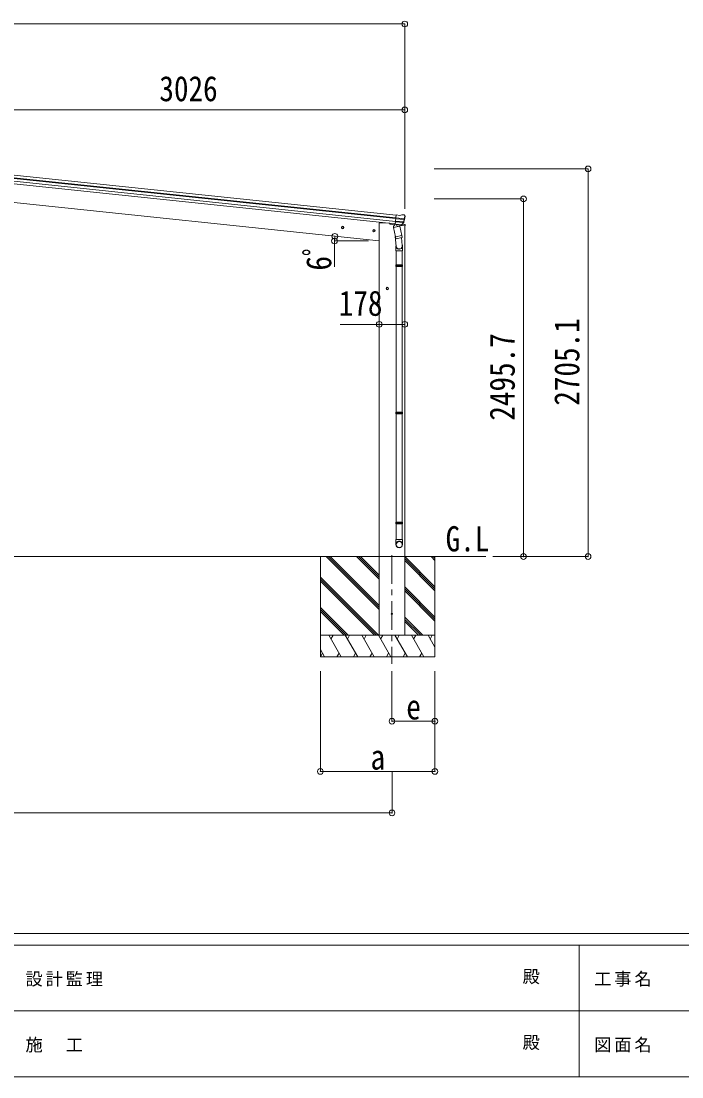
# Model space of a CAD drawing. Units: millimetres at full size, sheet at 1:40. Extents: x -11243 to 11243, y -7760 to 7760.
# Drawn here: x -4494 to 119, y -7760 to -391 of the extents above; entities that cross this region are included whole.
import ezdxf
from ezdxf.enums import TextEntityAlignment as Align

# ---------------------------------------------------------------- set-up
doc = ezdxf.new("R2010")
doc.units = ezdxf.units.MM
doc.header["$LTSCALE"] = 40
doc.header["$PDMODE"] = 32
doc.header["$PDSIZE"] = 40
doc.linetypes.add('CHAIN1', pattern=[8, 5, -1, 1, -1])
for name, color, linetype, lineweight in [('0-0_0', 7, 'Continuous', 9), ('0-1_本体', 5, 'CHAIN1', 9), ('0-3_ELV2', 4, 'Continuous', 9), ('0-6_OTH_LINE', 6, 'Continuous', 9), ('0-9_OUTLINE', 7, 'Continuous', 9), ('F-0_240', 7, 'Continuous', 9)]:
    doc.layers.add(name, color=color, linetype=linetype, lineweight=lineweight)
doc.layers.add('0-7_SHAPE', color=7, linetype='Continuous')
doc.styles.add('ＭＳ ゴシック', font='')
doc.styles.get('ＭＳ ゴシック').set_extended_font_data('MS Gothic')

msp = doc.modelspace()

# ---------------------------------------------------------------- linework, layer by layer
at = {"layer": '0-0_0'}
for p, q in [((-7706, -4127.72), (-1249.54, -4127.72)), ((-2404.8, -4127.72), (-2404.8, -4827.72)), ((-1993.8, -4498.73), (-2364.82, -4127.72)), ((-1993.8, -4484.59), (-2350.68, -4127.72)), ((-1993.8, -4470.45), (-2336.53, -4127.72)), ((-1993.8, -4286.6), (-2152.69, -4127.72)), ((-1993.8, -4272.46), (-2138.54, -4127.72)), ((-1993.8, -4258.32), (-2124.4, -4127.72)), ((-1604.8, -4338.95), (-1815.8, -4127.95)), ((-1604.8, -4353.09), (-1815.8, -4142.1)), ((-1604.8, -4367.24), (-1815.8, -4156.24)), ((-1604.8, -4155.1), (-1632.19, -4127.72)), ((-1604.8, -4140.96), (-1618.04, -4127.72)), ((-1604.8, -4127.72), (-1604.8, -4827.72)), ((-1998.66, -4677.72), (-2404.8, -4271.58)), ((-2012.81, -4677.72), (-2404.8, -4285.73)), ((-2026.95, -4677.72), (-2404.8, -4299.87)), ((-1604.8, -4551.08), (-1815.8, -4340.08)), ((-1604.8, -4565.22), (-1815.8, -4354.23)), ((-1604.8, -4579.37), (-1815.8, -4368.37)), ((-2210.8, -4677.72), (-2404.8, -4483.72)), ((-2224.94, -4677.72), (-2404.8, -4497.86)), ((-2239.08, -4677.72), (-2404.8, -4512)), ((-1690.3, -4677.72), (-1815.8, -4552.22)), ((-1704.44, -4677.72), (-1815.8, -4566.36)), ((-1718.58, -4677.72), (-1815.8, -4580.5)), ((-2404.8, -4677.72), (-1604.8, -4677.72)), ((-2259.42, -4827.72), (-2346.02, -4677.72)), ((-2331.02, -4703.7), (-2316.02, -4677.72)), ((-2143.95, -4827.72), (-2230.55, -4677.72)), ((-2200.55, -4677.72), (-2215.55, -4703.7)), ((-2028.48, -4827.72), (-2115.08, -4677.72)), ((-2100.08, -4703.7), (-2085.08, -4677.72)), ((-1913.01, -4827.72), (-1999.61, -4677.72)), ((-1984.61, -4703.7), (-1969.61, -4677.72)), ((-1797.54, -4827.72), (-1884.14, -4677.72)), ((-1869.14, -4703.71), (-1854.14, -4677.72)), ((-1682.07, -4827.72), (-1768.67, -4677.72)), ((-1753.67, -4703.71), (-1738.67, -4677.72)), ((-1604.8, -4761.55), (-1653.21, -4677.72)), ((-1638.2, -4703.7), (-1623.2, -4677.72)), ((-2374.89, -4827.72), (-2404.8, -4775.91)), ((-2389.89, -4801.74), (-2404.8, -4827.57)), ((-1604.8, -4827.72), (-2404.8, -4827.72)), ((-2274.42, -4801.74), (-2289.42, -4827.72)), ((-2158.95, -4801.74), (-2173.95, -4827.72)), ((-2043.48, -4801.74), (-2058.48, -4827.72)), ((-1928.01, -4801.74), (-1943.01, -4827.72)), ((-1812.54, -4801.74), (-1827.54, -4827.72)), ((-1697.07, -4801.74), (-1712.07, -4827.72))]:
    msp.add_line(p, q, dxfattribs=at)
at = {"layer": '0-1_本体'}
msp.add_line((-1904.8, -4118.73), (-1904.8, -4877.94), dxfattribs=at)
at = {"layer": '0-3_ELV2'}
for p, q in [((-1878.13, -1768.79), (-4782.3, -1463.55)), ((-1877.7, -1764.61), (-4781.86, -1459.37)), ((-1875.71, -1745.72), (-4779.87, -1440.48)), ((-4786.14, -1500.15), (-1881.98, -1805.39)), ((-1880.23, -1788.65), (-4784.39, -1483.41)), ((-4806.72, -1629.71), (-1993.8, -1925.36)), ((-1882.29, -1808.28), (-1875.5, -1743.73)), ((-1877.66, -1764.26), (-1817.92, -1770.54)), ((-1848.98, -1746.52), (-1875.5, -1743.73)), ((-1821.41, -1743.38), (-1821.41, -1743.38)), ((-1818.05, -1745.21), (-1818.05, -1745.2)), ((-1818.05, -1745.21), (-1814.55, -1749.53)), ((-1814.55, -1749.53), (-1813.86, -1750.39)), ((-1813.27, -1754.29), (-1813.19, -1752.42)), ((-2256.17, -1834.19), (-2255.39, -1826.72)), ((-2250.1, -1838.6), (-2256.17, -1834.19)), ((-2255.39, -1826.72), (-2248.53, -1823.67)), ((-2248.53, -1823.67), (-2242.46, -1828.08)), ((-1993.8, -4677.72), (-1993.8, -1798.72)), ((-1993.8, -1798.72), (-1951.3, -1798.72)), ((-1951.3, -1798.72), (-1920.45, -1801.97)), ((-1920.53, -1801.34), (-1920.11, -1804.57)), ((-1886.41, -1811.96), (-1915.67, -1808.89)), ((-1882.29, -1808.28), (-1872.34, -1809.33)), ((-1838.89, -1812.62), (-1882.26, -1808.06)), ((-1825.3, -1796.86), (-1880.48, -1791.06)), ((-1878.74, -1808.75), (-1880.31, -1808.58)), ((-1822.98, -1792.59), (-1880.01, -1786.6)), ((-1841.2, -1812.69), (-1878.74, -1808.75)), ((-1818.67, -1776.38), (-1878.28, -1770.11)), ((-1872.34, -1809.33), (-1872.09, -1809.45)), ((-1872.09, -1809.45), (-1846.76, -1812.11)), ((-1846.76, -1812.11), (-1846.49, -1812.04)), ((-1846.49, -1812.04), (-1838.79, -1812.85)), ((-1812.66, -1819.71), (-1846.39, -1816.17)), ((-1839.64, -1812.86), (-1841.2, -1812.69)), ((-1837.12, -1811.3), (-1824.08, -1795.36)), ((-1836.18, -1811.94), (-1822.49, -1796.18)), ((-1833.07, -1808.52), (-1816.22, -1810.29)), ((-1815.8, -4677.72), (-1815.8, -1819.38)), ((-1813.56, -1812.88), (-1812.66, -1819.71)), ((-2037.38, -1857.18), (-2036.59, -1849.72)), ((-2031.3, -1861.59), (-2037.38, -1857.18)), ((-2036.59, -1849.72), (-2029.74, -1846.67)), ((-2029.74, -1846.67), (-2023.66, -1851.08)), ((-1943.8, -2253.52), (-1937.3, -2249.77)), ((-1937.3, -2249.77), (-1930.8, -2253.52)), ((-1930.8, -2261.03), (-1937.3, -2264.78)), ((-1930.8, -2253.52), (-1930.8, -2261.03))]:
    msp.add_line(p, q, dxfattribs=at)
at = {"layer": '0-3_ELV2', "color": 6}
for p, q in [((-1904.45, -5917.51), (-1904.45, -5627.72)), ((-7795.35, -5917.51), (-1904.45, -5917.51))]:
    msp.add_line(p, q, dxfattribs=at)
at = {"layer": '0-3_ELV2'}
for points in [[(-1848.98, -1746.52), (-1836.19, -1742.11), (-1836.19, -1742.11)], [(-1834.9, -1741.96), (-1834.9, -1741.96), (-1821.41, -1743.38)], [(-2242.46, -1828.08), (-2243.24, -1835.55), (-2250.1, -1838.6)], [(-2023.66, -1851.08), (-2024.45, -1858.54), (-2031.3, -1861.59)], [(-1937.3, -2264.78), (-1943.8, -2261.03), (-1943.8, -2253.52)]]:
    msp.add_lwpolyline(points, dxfattribs=at)
for centre, radius in [((-2249.32, -1831.13), 8.5), ((-2249.32, -1831.13), 7.7), ((-2249.32, -1831.13), 6.5), ((-2030.52, -1854.13), 8.5), ((-2030.52, -1854.13), 7.7), ((-2030.52, -1854.13), 6.5), ((-1937.3, -2257.27), 8.5), ((-1937.3, -2257.27), 7.7), ((-1937.3, -2257.27), 6.5), ((-1904.8, -4527.72), 4.5)]:
    msp.add_circle(centre, radius, dxfattribs=at)
for centre, radius, start, end in [((-1835.21, -1744.95), 3, 84.02369, 108.97631), ((-2014.16, -1733.18), 202, 342.13916, 354), ((-1821.94, -1748.35), 5, 39.04426, 83.95574), ((-2007.09, -1735.23), 192.44, 349.4271, 354.57578), ((-1915.15, -1803.91), 5, 187.5, 264), ((-1880.25, -1808.08), 0.5, 228.73754, 264), ((-1839.59, -1812.36), 0.5, 264, 299.26246), ((-1838.44, -1809.97), 2.99, 273.2717, 319.00739), ((-1826.4, -1793.46), 3, 320.69111, 342.20009), ((-2014.16, -1733.18), 200.2, 342.20009, 347.53883), ((-1824.75, -1794.21), 3, 319, 342.13916), ((-1818.77, -1777.72), 1.35, 83.1605, 85.91927), ((-1815.9, -1776.74), 2.74, 167.02151, 172.43412), ((-1773.2, -1777.88), 45.32, 170.67122, 173.64518), ((-1816.53, -1813.27), 3, 7.5, 84)]:
    msp.add_arc(centre, radius, start, end, dxfattribs=at)
for centre, major_axis, ratio, start_param, end_param in [((-2016.47, -1755.13), (20.92, 199.05), 0.994373, 1.5554317, 1.5718064), ((-1815.4, -1753.44), (0.38, 5.97), 0.020485, 0.671432, 1.5691306), ((-1819.73, -1747.9), (5.48, -2.51), 0.24881, 0.460585, 0.4641038), ((-1816.19, -1752.27), (-1.9, 2.34), 0.995767, 3.9859716, 4.712389), ((-1838.57, -1809.64), (0.51, 2.96), 0.642905, 3.2459383, 4.203928), ((-1838.49, -1809.86), (1.1, -2.8), 0.997631, 5.8041905, 5.8929484), ((-1838.53, -1809.74), (3.02, -2.79), 0.650902, 5.2561448, 5.3289554), ((-1836.14, -1809.89), (1.71, 2.84), 0.040856, 2.1135035, 2.1416249), ((-2016.47, -1755.13), (20.92, 199.05), 0.994373, 4.7113789, 4.7277536)]:
    msp.add_ellipse(centre, major_axis=major_axis, ratio=ratio, start_param=start_param, end_param=end_param, dxfattribs=at)
at = {"layer": '0-3_ELV2', "color": 6}
msp.add_point((-1904.45, -5917.51), dxfattribs=at)
at = {"layer": '0-6_OTH_LINE'}
for p, q in [((-1815.8, -410.67), (-7884, -410.67)), ((-1815.8, -410.67), (-1815.8, -1701.75)), ((-1815.8, -1010.67), (-4841.9, -1010.67)), ((-535.68, -1422.62), (-1609.91, -1422.62)), ((-535.68, -1422.62), (-535.68, -4127.72)), ((-986.68, -1632.02), (-1609.91, -1632.02)), ((-986.68, -1632.02), (-986.68, -4127.72)), ((-1993.8, -2507.27), (-1815.8, -2507.27)), ((-986.68, -4127.72), (-1199.54, -4127.72)), ((-535.68, -4127.72), (-1199.54, -4127.72)), ((-2404.8, -5627.72), (-2404.8, -4928.72)), ((-1904.8, -5277.72), (-1904.8, -4928.72)), ((-1604.8, -5277.72), (-1604.8, -4928.72)), ((-1604.8, -5627.72), (-1604.8, -4928.72)), ((-1604.8, -5277.72), (-1904.8, -5277.72)), ((-1604.8, -5627.72), (-2404.8, -5627.72))]:
    msp.add_line(p, q, dxfattribs=at)
at = {"layer": '0-6_OTH_LINE', "lineweight": 18}
for p, q in [((-2305.96, -1925.36), (-2305.96, -2106.86)), ((-2305.96, -1925.36), (-2068.17, -1925.36)), ((-1993.8, -2507.27), (-2265.85, -2507.27))]:
    msp.add_line(p, q, dxfattribs=at)
at = {"layer": '0-6_OTH_LINE'}
msp.add_arc((-2068.17, -1925.36), 237.79, 172.1267, 180, dxfattribs=at)
for p in [(-1815.8, -410.67), (-1815.8, -1010.67), (-535.68, -1422.62), (-986.68, -1632.02), (-2305.96, -1925.36), (-2303.72, -1892.79), (-1993.8, -2507.27), (-1815.8, -2507.27), (-986.68, -4127.72), (-535.68, -4127.72), (-1904.8, -5277.72), (-1604.8, -5277.72), (-2404.8, -5627.72), (-1604.8, -5627.72)]:
    msp.add_point(p, dxfattribs=at)
at = {"layer": '0-9_OUTLINE'}
for p, q in [((-1894.5, -1830.35), (-1849.62, -1821.22)), ((-1881.14, -1896.01), (-1894.5, -1830.35)), ((-1883.05, -1806.89), (-1894.25, -1823.81)), ((-1894.25, -1823.81), (-1892.98, -1830.04)), ((-1882.12, -1806.7), (-1883.05, -1806.89)), ((-1839.64, -1812.86), (-1880.31, -1808.58)), ((-1872.6, -1809.78), (-1869.68, -1824.13)), ((-1843.46, -1815.02), (-1868.21, -1824.77)), ((-1851.8, -1818.3), (-1851.14, -1821.53)), ((-1849.62, -1821.22), (-1836.26, -1886.87)), ((-1843, -1813.16), (-1842.85, -1813.89)), ((-1881.58, -1893.87), (-1874.93, -1961.61)), ((-1881.14, -1896.01), (-1836.26, -1886.87)), ((-1881.13, -1896), (-1878.59, -1908.48)), ((-1835.33, -1901.48), (-1876.29, -1909.82)), ((-1838.67, -1902.16), (-1833.11, -1957.89)), ((-1833.78, -1899.12), (-1836.28, -1886.88)), ((-1834, -1900.52), (-1834, -1900.52)), ((-1876.96, -1960.39), (-1876.96, -1995.05)), ((-1830.96, -1995.05), (-1830.96, -1960.69)), ((-1876.96, -1995.05), (-1830.96, -1995.05)), ((-1874.96, -1995.05), (-1874.96, -2091.79)), ((-1832.96, -1995.05), (-1832.96, -2091.79)), ((-1876.96, -2093.79), (-1875.96, -2091.79)), ((-1876.96, -2093.79), (-1830.96, -2093.79)), ((-1876.96, -2093.79), (-1876.96, -2101.79)), ((-1876.96, -2101.79), (-1830.96, -2101.79)), ((-1876.96, -2101.79), (-1875.96, -2103.79)), ((-1875.96, -2091.79), (-1831.96, -2091.79)), ((-1875.96, -2103.79), (-1831.96, -2103.79)), ((-1874.96, -2103.79), (-1874.96, -3120.48)), ((-1832.96, -2103.79), (-1832.96, -3120.48)), ((-1830.96, -2093.79), (-1831.96, -2091.79)), ((-1876.96, -3122.48), (-1875.96, -3120.48)), ((-1876.96, -3122.48), (-1830.96, -3122.48)), ((-1876.96, -3122.48), (-1876.96, -3130.48)), ((-1876.96, -3130.48), (-1830.96, -3130.48)), ((-1876.96, -3130.48), (-1875.96, -3132.48)), ((-1875.96, -3120.48), (-1831.96, -3120.48)), ((-1875.96, -3132.48), (-1831.96, -3132.48)), ((-1874.96, -3132.48), (-1874.96, -3888.17)), ((-1832.96, -3132.48), (-1832.96, -3888.17)), ((-1830.96, -3122.48), (-1831.96, -3120.48)), ((-1876.96, -3890.17), (-1875.96, -3888.17)), ((-1876.96, -3890.17), (-1830.96, -3890.17)), ((-1876.96, -3890.17), (-1876.96, -3898.17)), ((-1876.96, -3898.17), (-1830.96, -3898.17)), ((-1876.96, -3898.17), (-1875.96, -3900.17)), ((-1875.96, -3888.17), (-1831.96, -3888.17)), ((-1875.96, -3900.17), (-1831.96, -3900.17)), ((-1874.96, -3900.17), (-1874.96, -4010.17)), ((-1832.96, -3900.17), (-1832.96, -4010.17)), ((-1830.96, -3890.17), (-1831.96, -3888.17)), ((-1876.96, -4044.31), (-1876.96, -4010.17)), ((-1876.96, -4010.17), (-1830.96, -4010.17)), ((-1830.96, -4044.31), (-1830.96, -4010.17))]:
    msp.add_line(p, q, dxfattribs=at)
for points in [[(-1830.96, -2093.79), (-1830.96, -2101.79), (-1831.96, -2103.79)], [(-1830.96, -3122.48), (-1830.96, -3130.48), (-1831.96, -3132.48)], [(-1830.96, -3890.17), (-1830.96, -3898.17), (-1831.96, -3900.17)]]:
    msp.add_lwpolyline(points, dxfattribs=at)
for centre, radius, start, end in [((-1880.25, -1808.08), 0.5, 228.73754, 264), ((-1873.19, -1809.94), 0.604, 15.29405, 86.90158), ((-1868.69, -1823.85), 1.03, 195.53431, 297.46103), ((-1843.83, -1814.09), 1, 291.5, 11.5), ((-1842.51, -1813.06), 0.5, 84, 191.5), ((-1839.59, -1812.36), 0.5, 264, 299.26246), ((-1876.69, -1907.86), 2, 198.03157, 281.5), ((-1835.73, -1899.52), 2, 281.5, 330.09038), ((-1835.69, -1899.55), 1.95, 330.02234, 12.45983), ((-1860.96, -1960.69), 30, 0, 2.54858)]:
    msp.add_arc(centre, radius, start, end, dxfattribs=at)
for centre, major_axis, ratio, start_param, end_param in [((-1853.96, -1960.39), (-23, 0), 0.996195, 5.9588909, 9.9444346), ((-1853.96, -1960.39), (-21, 0), 0.996195, 0.0583862, 3.2616355), ((-1853.96, -4042.56), (23, 0), 0.996195, 6.2831853, 9.424778), ((-1853.96, -4044.31), (23, 0), 0.996195, 6.2831853, 9.424778), ((-1853.96, -4044.31), (0, -23.43), 0.981806, 4.712389, 7.8539816)]:
    msp.add_ellipse(centre, major_axis=major_axis, ratio=ratio, start_param=start_param, end_param=end_param, dxfattribs=at)
msp.add_ellipse((-1853.96, -4044.31), major_axis=(-21, 0), ratio=0.996195, dxfattribs=at)
at = {"layer": 'F-0_240', "color": 5}
for p, q in [((-11242.74, -6760), (10677.26, -6760)), ((-11242.74, -6840), (7121.58, -6840)), ((-598.42, -6840), (-598.42, -7760)), ((-4598.42, -7300), (3601.58, -7300)), ((-11242.74, -7760), (10677.26, -7760))]:
    msp.add_line(p, q, dxfattribs=at)

# ---------------------------------------------------------------- texts
at = {"layer": '0-6_OTH_LINE', "color": 7, "style": 'ＭＳ ゴシック', "width": 0.85}
for s, p in [('3026', (-3528.85, -1002.67)), ('178', (-2276.48, -2500.5)), ('e', (-1804.8, -5317.72)), ('a', (-2054.8, -5667.72))]:
    msp.add_text(s, height=176, dxfattribs=at).set_placement(p, align=Align.BOTTOM_LEFT)
for s, p in [('6ﾟ', (-2275.5, -2131.88)), ('2705.1', (-543.68, -3075.17)), ('2495.7', (-994.68, -3179.87))]:
    msp.add_text(s, height=176, rotation=90, dxfattribs=at).set_placement(p, align=Align.BOTTOM_LEFT)
at = {"layer": '0-7_SHAPE', "style": 'ＭＳ ゴシック', "width": 0.85}
msp.add_text('G.L', height=176, dxfattribs=at).set_placement((-1530.22, -4144.92), align=Align.BOTTOM_LEFT)
at = {"layer": 'F-0_240', "style": 'ＭＳ ゴシック'}
for p in [(-992.7, -7130), (-992.7, -7590)]:
    msp.add_text('殿', height=87.98, dxfattribs=at).set_placement(p, align=Align.BOTTOM_LEFT)
at = {"layer": 'F-0_240', "char_height": 87.98, "attachment_point": 7, "style": 'ＭＳ ゴシック'}
for s, insert in [('\\T1.17;設計監理', (-4463.32, -7130)), ('\\T1.17;工事名', (-492.95, -7130)), ('\\T1.17;施\u3000工', (-4463.32, -7590)), ('\\T1.17;図面名', (-492.95, -7590))]:
    msp.add_mtext(s, dxfattribs=dict(at, insert=insert))

doc.saveas('drawing.dxf')
